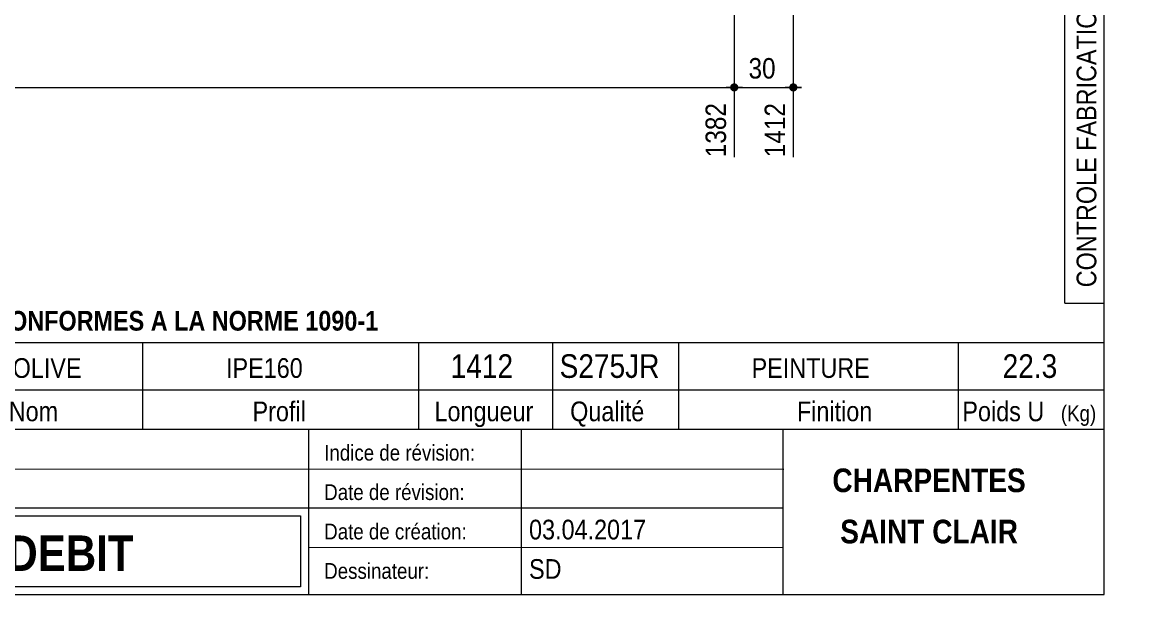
# Model space of a CAD drawing. Header units: millimetres. Extents: x 2 to 287, y 5 to 195.
# Drawn here: x 144.7 to 287, y 5 to 77.6 of the extents above; entities that cross this region are included whole.
import ezdxf

# ---------------------------------------------------------------- set-up
doc = ezdxf.new("R2010")
doc.units = ezdxf.units.MM
for name, color, linetype, lineweight in [('Autre type objet', 1, 'Continuous', 0), ('Cotation', 7, 'Continuous', 0), ('Feuille dessin', 5, 'Continuous', 0)]:
    doc.layers.add(name, color=color, linetype=linetype, lineweight=lineweight)
doc.styles.add('ARIAL', font='ARIAL.TTF')
doc.styles.add('ARIAL_BOLD', font='ARIALBD.TTF')
doc.styles.add('ARIAL_ITALIC', font='ARIALI.TTF')

# ---------------------------------------------------------------- blocks, each defined once
blk = doc.blocks.new('*A4')
at = {"layer": 'Feuille dessin', "linetype": 'Continuous', "lineweight": 0}
for p, q in [((282, 5), (282, 195)), ((5, 5), (282, 5))]:
    blk.add_line(p, q, dxfattribs=at)
blk = doc.blocks.new('*A5')
at = {"layer": 'Autre type objet', "linetype": 'Continuous', "lineweight": 0}
for p, q in [((277, 42), (277, 195)), ((277, 195), (287, 195)), ((282, 42), (282, 195)), ((287, 195), (287, 158)), ((278, 194), (278, 191)), ((281, 194), (278, 194)), ((281, 191), (281, 194)), ((278, 191), (281, 191)), ((281, 165), (281, 179)), ((287, 158), (282, 153)), ((278, 150), (278, 147)), ((281, 150), (278, 150)), ((281, 147), (281, 150)), ((278, 147), (281, 147)), ((278, 134), (278, 131)), ((281, 134), (278, 134)), ((281, 131), (281, 134)), ((278, 131), (281, 131)), ((281, 102), (281, 115)), ((277, 42), (282, 42))]:
    blk.add_line(p, q, dxfattribs=at)
at = {"layer": 'Autre type objet', "width": 0.85}
for s, height, style, p in [('Perçages', 2, 'ARIAL', (280, 179)), ('6075 / [4-.48] Ind 0', 2.5, 'ARIAL_ITALIC', (285.619109, 157.760245)), ('Percé par :', 2, 'ARIAL', (280, 152)), ('Coupes', 2, 'ARIAL', (280, 137)), ('Longueurs', 2, 'ARIAL', (280, 116)), ('Débité par :', 2, 'ARIAL', (280, 89)), ('CONTROLE FABRICATION', 2.5, 'ARIAL', (281, 44))]:
    blk.add_text(s, height=height, rotation=90, dxfattribs=dict(at, style=style)).set_placement(p)
blk = doc.blocks.new('*A7')
at = {"layer": 'Autre type objet', "linetype": 'Continuous', "lineweight": 0}
for p, q in [((92, 37), (282, 37)), ((160, 31), (160, 37)), ((195, 31), (195, 37)), ((212, 31), (212, 37)), ((228, 31), (228, 37)), ((263.5, 31), (263.5, 37)), ((282, 31), (282, 37)), ((92, 31), (282, 31)), ((160, 26), (160, 31)), ((195, 26), (195, 31)), ((212, 26), (212, 31)), ((228, 26), (228, 31)), ((263.5, 26), (263.5, 31)), ((282, 5), (282, 31)), ((92, 26), (282, 26)), ((181, 26), (181, 5)), ((208, 26), (208, 5)), ((241.262466, 5), (241.262466, 26)), ((92, 21), (241.327069, 20.935451)), ((92, 16), (181, 16)), ((181, 16), (241.297815, 16.021151)), ((93, 15), (180, 15)), ((180, 15), (180, 6)), ((181, 11), (241.217807, 10.969512)), ((180, 6), (93, 6)), ((92, 5), (282, 5))]:
    blk.add_line(p, q, dxfattribs=at)
at = {"layer": 'Autre type objet', "width": 0.85}
for s, height, style, p in [('TOLERANCES ESSENTIELLES CONFORMES A LA NORME 1090-1', 2.5, 'ARIAL_BOLD', (96.5, 38.5)), ('SOLIVE', 2.5, 'ARIAL', (141.474609, 32.5)), ('IPE160', 2.5, 'ARIAL', (170.538574, 32.5)), ('1412', 3, 'ARIAL', (199.053223, 32.5)), ('S275JR', 3, 'ARIAL', (212.880127, 32.5)), ('PEINTURE', 2.5, 'ARIAL', (237.24646, 32.5)), ('22.3', 3, 'ARIAL', (269.109863, 32.5)), ('Nom', 2.5, 'ARIAL', (142.961426, 27)), ('Profil', 2.5, 'ARIAL', (173.903564, 27)), ('Longueur', 2.5, 'ARIAL', (197, 27)), ('Qualité', 2.5, 'ARIAL', (214.218018, 27)), ('Finition', 2.5, 'ARIAL', (243, 27)), ('Poids U', 2.5, 'ARIAL', (264, 27)), ('(Kg)', 2, 'ARIAL', (276.5, 27)), ('Indice de révision:', 2, 'ARIAL', (183, 22)), ('CHARPENTES', 3, 'ARIAL_BOLD', (247.5, 18)), ('Date de révision:', 2, 'ARIAL', (183, 17)), ('03.04.2017', 2.5, 'ARIAL', (209, 12)), ('SAINT CLAIR', 3, 'ARIAL_BOLD', (248.5, 11.5)), ('Date de création:', 2, 'ARIAL', (183, 12)), ('CROQUIS   DE  DEBIT', 4.5, 'ARIAL_BOLD', (103, 8)), ('Dessinateur:', 2, 'ARIAL', (183, 7)), ('SD', 2.5, 'ARIAL', (209, 7))]:
    blk.add_text(s, height=height, dxfattribs=dict(at, style=style)).set_placement(p)
blk = doc.blocks.new('*A10')
at = {"layer": 'Cotation'}
blk.add_hatch(color=256, dxfattribs=at).paths.add_polyline_path([(235.02, 68.85), (234.99, 68.85), (234.96, 68.85), (234.94, 68.86), (234.91, 68.86), (234.89, 68.87), (234.87, 68.88), (234.84, 68.89), (234.82, 68.9), (234.8, 68.91), (234.77, 68.92), (234.75, 68.93), (234.73, 68.95), (234.71, 68.97), (234.69, 68.98), (234.67, 69), (234.66, 69.02), (234.64, 69.04), (234.62, 69.06), (234.61, 69.08), (234.59, 69.1), (234.58, 69.12), (234.57, 69.14), (234.56, 69.17), (234.55, 69.19), (234.54, 69.22), (234.54, 69.24), (234.53, 69.27), (234.53, 69.29), (234.52, 69.32), (234.52, 69.34), (234.52, 69.37), (234.52, 69.39), (234.52, 69.42), (234.53, 69.44), (234.53, 69.47), (234.54, 69.49), (234.54, 69.52), (234.55, 69.54), (234.56, 69.57), (234.57, 69.59), (234.58, 69.61), (234.59, 69.63), (234.61, 69.66), (234.62, 69.68), (234.64, 69.7), (234.66, 69.72), (234.67, 69.73), (234.69, 69.75), (234.71, 69.77), (234.73, 69.78), (234.75, 69.8), (234.77, 69.81), (234.8, 69.83), (234.82, 69.84), (234.84, 69.85), (234.87, 69.86), (234.89, 69.86), (234.91, 69.87), (234.94, 69.88), (234.96, 69.88), (234.99, 69.88), (235.02, 69.89), (235.04, 69.89), (235.07, 69.89), (235.09, 69.88), (235.12, 69.88), (235.14, 69.88), (235.17, 69.87), (235.19, 69.86), (235.22, 69.86), (235.24, 69.85), (235.26, 69.84), (235.29, 69.83), (235.31, 69.81), (235.33, 69.8), (235.35, 69.78), (235.37, 69.77), (235.39, 69.75), (235.41, 69.73), (235.43, 69.72), (235.44, 69.7), (235.46, 69.68), (235.47, 69.66), (235.49, 69.63), (235.5, 69.61), (235.51, 69.59), (235.52, 69.57), (235.53, 69.54), (235.54, 69.52), (235.55, 69.49), (235.55, 69.47), (235.56, 69.44), (235.56, 69.42), (235.56, 69.39), (235.56, 69.37), (235.56, 69.34), (235.56, 69.32), (235.56, 69.29), (235.55, 69.27), (235.55, 69.24), (235.54, 69.22), (235.53, 69.19), (235.52, 69.17), (235.51, 69.14), (235.5, 69.12), (235.49, 69.1), (235.47, 69.08), (235.46, 69.06), (235.44, 69.04), (235.43, 69.02), (235.41, 69), (235.39, 68.98), (235.37, 68.97), (235.35, 68.95), (235.33, 68.93), (235.31, 68.92), (235.29, 68.91), (235.26, 68.9), (235.24, 68.89), (235.22, 68.88), (235.19, 68.87), (235.17, 68.86), (235.14, 68.86), (235.12, 68.85), (235.09, 68.85), (235.07, 68.85), (235.04, 68.85)], flags=17)
at = {"layer": 'Cotation', "linetype": 'Continuous', "lineweight": 0}
for p, q in [((235.04, 121.37), (235.04, 60.51)), ((235.04, 70.41), (235.04, 68.33)), ((40.95, 69.37), (235.04, 69.37)), ((236.08, 69.37), (234, 69.37)), ((235.04, 69.37), (236.08, 69.37))]:
    blk.add_line(p, q, dxfattribs=at)
at = {"layer": 'Cotation'}
blk.add_point((235.04, 69.37), dxfattribs=at)
at = {"layer": 'Cotation', "style": 'ARIAL', "width": 0.85}
blk.add_text('1382', height=2.6, rotation=90.0002, dxfattribs=at).set_placement((234, 60.51))
blk = doc.blocks.new('*A11')
at = {"layer": 'Cotation'}
for points in [[(235.02, 68.85), (234.99, 68.85), (234.96, 68.85), (234.94, 68.86), (234.91, 68.86), (234.89, 68.87), (234.87, 68.88), (234.84, 68.89), (234.82, 68.9), (234.8, 68.91), (234.77, 68.92), (234.75, 68.93), (234.73, 68.95), (234.71, 68.97), (234.69, 68.98), (234.67, 69), (234.66, 69.02), (234.64, 69.04), (234.62, 69.06), (234.61, 69.08), (234.59, 69.1), (234.58, 69.12), (234.57, 69.14), (234.56, 69.17), (234.55, 69.19), (234.54, 69.22), (234.54, 69.24), (234.53, 69.27), (234.53, 69.29), (234.52, 69.32), (234.52, 69.34), (234.52, 69.37), (234.52, 69.39), (234.52, 69.42), (234.53, 69.44), (234.53, 69.47), (234.54, 69.49), (234.54, 69.52), (234.55, 69.54), (234.56, 69.57), (234.57, 69.59), (234.58, 69.61), (234.59, 69.63), (234.61, 69.66), (234.62, 69.68), (234.64, 69.7), (234.66, 69.72), (234.67, 69.73), (234.69, 69.75), (234.71, 69.77), (234.73, 69.78), (234.75, 69.8), (234.77, 69.81), (234.8, 69.83), (234.82, 69.84), (234.84, 69.85), (234.87, 69.86), (234.89, 69.86), (234.91, 69.87), (234.94, 69.88), (234.96, 69.88), (234.99, 69.88), (235.02, 69.89), (235.04, 69.89), (235.07, 69.89), (235.09, 69.88), (235.12, 69.88), (235.14, 69.88), (235.17, 69.87), (235.19, 69.86), (235.22, 69.86), (235.24, 69.85), (235.26, 69.84), (235.29, 69.83), (235.31, 69.81), (235.33, 69.8), (235.35, 69.78), (235.37, 69.77), (235.39, 69.75), (235.41, 69.73), (235.43, 69.72), (235.44, 69.7), (235.46, 69.68), (235.47, 69.66), (235.49, 69.63), (235.5, 69.61), (235.51, 69.59), (235.52, 69.57), (235.53, 69.54), (235.54, 69.52), (235.55, 69.49), (235.55, 69.47), (235.56, 69.44), (235.56, 69.42), (235.56, 69.39), (235.56, 69.37), (235.56, 69.34), (235.56, 69.32), (235.56, 69.29), (235.55, 69.27), (235.55, 69.24), (235.54, 69.22), (235.53, 69.19), (235.52, 69.17), (235.51, 69.14), (235.5, 69.12), (235.49, 69.1), (235.47, 69.08), (235.46, 69.06), (235.44, 69.04), (235.43, 69.02), (235.41, 69), (235.39, 68.98), (235.37, 68.97), (235.35, 68.95), (235.33, 68.93), (235.31, 68.92), (235.29, 68.91), (235.26, 68.9), (235.24, 68.89), (235.22, 68.88), (235.19, 68.87), (235.17, 68.86), (235.14, 68.86), (235.12, 68.85), (235.09, 68.85), (235.07, 68.85), (235.04, 68.85)], [(242.52, 68.85), (242.49, 68.85), (242.46, 68.85), (242.44, 68.86), (242.41, 68.86), (242.39, 68.87), (242.37, 68.88), (242.34, 68.89), (242.32, 68.9), (242.3, 68.91), (242.27, 68.92), (242.25, 68.93), (242.23, 68.95), (242.21, 68.97), (242.19, 68.98), (242.17, 69), (242.16, 69.02), (242.14, 69.04), (242.12, 69.06), (242.11, 69.08), (242.09, 69.1), (242.08, 69.12), (242.07, 69.14), (242.06, 69.17), (242.05, 69.19), (242.04, 69.22), (242.04, 69.24), (242.03, 69.27), (242.03, 69.29), (242.02, 69.32), (242.02, 69.34), (242.02, 69.37), (242.02, 69.39), (242.02, 69.42), (242.03, 69.44), (242.03, 69.47), (242.04, 69.49), (242.04, 69.52), (242.05, 69.54), (242.06, 69.57), (242.07, 69.59), (242.08, 69.61), (242.09, 69.63), (242.11, 69.66), (242.12, 69.68), (242.14, 69.7), (242.16, 69.72), (242.17, 69.73), (242.19, 69.75), (242.21, 69.77), (242.23, 69.78), (242.25, 69.8), (242.27, 69.81), (242.3, 69.83), (242.32, 69.84), (242.34, 69.85), (242.37, 69.86), (242.39, 69.86), (242.41, 69.87), (242.44, 69.88), (242.46, 69.88), (242.49, 69.88), (242.52, 69.89), (242.54, 69.89), (242.57, 69.89), (242.59, 69.88), (242.62, 69.88), (242.64, 69.88), (242.67, 69.87), (242.69, 69.86), (242.72, 69.86), (242.74, 69.85), (242.76, 69.84), (242.79, 69.83), (242.81, 69.81), (242.83, 69.8), (242.85, 69.78), (242.87, 69.77), (242.89, 69.75), (242.91, 69.73), (242.93, 69.72), (242.94, 69.7), (242.96, 69.68), (242.97, 69.66), (242.99, 69.63), (243, 69.61), (243.01, 69.59), (243.02, 69.57), (243.03, 69.54), (243.04, 69.52), (243.05, 69.49), (243.05, 69.47), (243.06, 69.44), (243.06, 69.42), (243.06, 69.39), (243.06, 69.37), (243.06, 69.34), (243.06, 69.32), (243.06, 69.29), (243.05, 69.27), (243.05, 69.24), (243.04, 69.22), (243.03, 69.19), (243.02, 69.17), (243.01, 69.14), (243, 69.12), (242.99, 69.1), (242.97, 69.08), (242.96, 69.06), (242.94, 69.04), (242.93, 69.02), (242.91, 69), (242.89, 68.98), (242.87, 68.97), (242.85, 68.95), (242.83, 68.93), (242.81, 68.92), (242.79, 68.91), (242.76, 68.9), (242.74, 68.89), (242.72, 68.88), (242.69, 68.87), (242.67, 68.86), (242.64, 68.86), (242.62, 68.85), (242.59, 68.85), (242.57, 68.85), (242.54, 68.85)]]:
    blk.add_hatch(color=256, dxfattribs=at).paths.add_polyline_path(points, flags=17)
at = {"layer": 'Cotation', "linetype": 'Continuous', "lineweight": 0}
for p, q in [((235.04, 121.37), (235.04, 60.51)), ((242.54, 101.12), (242.54, 60.51)), ((235.04, 70.41), (235.04, 68.33)), ((242.54, 70.41), (242.54, 68.33)), ((236.08, 69.37), (234, 69.37)), ((235.04, 69.37), (234, 69.37)), ((235.04, 69.37), (242.54, 69.37)), ((243.58, 69.37), (241.5, 69.37)), ((242.54, 69.37), (243.58, 69.37))]:
    blk.add_line(p, q, dxfattribs=at)
at = {"layer": 'Cotation'}
for p in [(235.04, 69.37), (242.54, 69.37)]:
    blk.add_point(p, dxfattribs=at)
at = {"layer": 'Cotation', "style": 'ARIAL', "width": 0.85}
blk.add_text('30', height=2.6, dxfattribs=at).set_placement((236.86, 70.49))
blk.add_text('1412', height=2.6, rotation=90.0002, dxfattribs=at).set_placement((241.5, 60.51))

msp = doc.modelspace()

# ---------------------------------------------------------------- block references
at = {"lineweight": 0}
for name in ['*A4', '*A5', '*A10', '*A11', '*A7']:
    msp.add_blockref(name, (0, 0), dxfattribs=at)

doc.saveas('drawing.dxf')
